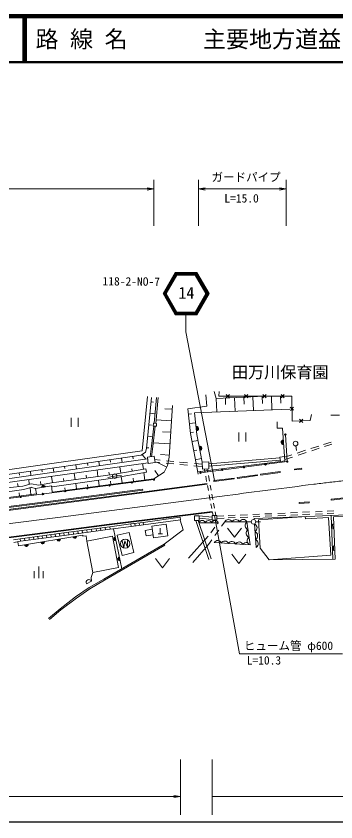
# Model space of a CAD drawing. Units: millimetres, scale not verified. Extents: x 40000 to 680000, y 20000 to 380000.
# Drawn here: x 176154 to 245606, y 205000 to 380000 of the extents above; entities that cross this region are included whole.
import ezdxf
from ezdxf.enums import TextEntityAlignment as Align

# ---------------------------------------------------------------- set-up
doc = ezdxf.new("R2010")
doc.units = ezdxf.units.MM
doc.header["$LTSCALE"] = 1000
for name, color, linetype, lineweight in [('M-BGD', 7, 'Continuous', 13), ('M-STR-HTXT', 7, 'Continuous', 13), ('M-STR-STR3', 7, 'Continuous', 13), ('M-STR-STRC', 7, 'Continuous', 13), ('M-TTL', 2, 'Continuous', 140), ('M-TTL-BAND', 7, 'Continuous', 25), ('M-TTL-LINE', 7, 'Continuous', 50), ('M-TTL-TXT', 7, 'Continuous', 13)]:
    doc.layers.add(name, color=color, linetype=linetype, lineweight=lineweight)
doc.styles.add('ＭＳ ゴシック', font='')
doc.styles.get('ＭＳ ゴシック').set_extended_font_data('MS Gothic')

# ---------------------------------------------------------------- blocks, each defined once
blk = doc.blocks.new('filled_dot')
at = {"color": 0, "linetype": 'Continuous', "lineweight": -2, "const_width": 1.25}
blk.add_lwpolyline([(-0.625, 0, 1), (0.625, 0, 1)], format="xyb", close=True, dxfattribs=at)
blk = doc.blocks.new('open_arrow')
at = {"color": 0, "linetype": 'Continuous', "lineweight": -2}
blk.add_lwpolyline([(7.5, 1.25), (0, 0), (7.5, -1.25)], dxfattribs=at)

msp = doc.modelspace()

# ---------------------------------------------------------------- linework, layer by layer
at = {"layer": 'M-BGD'}
for p, q in [((217371, 297735), (217590, 295313)), ((219194, 298497), (219576, 296919)), ((220186, 297461), (220220, 298498)), ((222519, 297810), (221811, 297104)), ((222518, 297103), (221812, 297811)), ((226478, 297802), (225769, 297097)), ((226476, 297095), (225771, 297804)), ((230436, 297795), (229728, 297089)), ((230435, 297088), (229729, 297796)), ((234395, 297787), (233686, 297082)), ((234393, 297080), (233688, 297789)), ((204696, 297371), (203557, 285611)), ((205546, 297182), (204489, 286079)), ((206003, 296170), (205454, 296222)), ((206680, 297201), (206174, 291567)), ((206979, 297174), (206473, 291545)), ((219576, 296919), (230082, 297442)), ((219606, 296920), (219717, 294051)), ((220186, 297461), (236020, 297431)), ((221604, 297020), (221657, 295640)), ((223601, 297119), (223714, 294205)), ((225599, 297219), (225656, 295739)), ((227597, 297318), (227711, 294359)), ((229594, 297418), (229655, 295837)), ((231595, 297439), (231708, 294514)), ((233597, 297435), (233654, 295936)), ((236020, 297431), (236125, 292038)), ((208436, 294719), (210038, 294626)), ((210086, 295462), (209432, 284196)), ((217590, 295313), (213481, 294686)), ((213481, 294686), (214027, 289352)), ((214921, 293866), (235632, 294665)), ((236433, 294388), (235712, 295081)), ((235726, 294374), (236419, 295095)), ((188127, 290788), (188127, 292788)), ((189627, 292788), (189627, 290788)), ((206359, 293624), (205217, 293733)), ((206543, 292325), (209893, 292130)), ((214242, 293614), (213597, 293548)), ((214921, 293866), (215411, 289117)), ((238444, 291766), (237713, 292448)), ((238419, 292473), (237738, 291741)), ((240032, 292177), (240308, 293491)), ((246364, 293327), (244475, 293327)), ((205533, 291192), (204981, 291244)), ((206078, 290969), (205541, 286576)), ((206377, 290947), (205838, 286538)), ((205992, 291580), (205948, 290979)), ((205948, 290979), (206635, 290928)), ((206679, 291530), (205992, 291580)), ((206635, 290928), (206679, 291530)), ((215145, 291696), (213801, 291558)), ((232883, 291870), (232884, 290494)), ((236125, 292038), (240032, 292177)), ((205795, 288655), (204744, 288755)), ((207977, 289738), (209748, 289635)), ((214709, 289641), (214004, 289569)), ((214027, 289352), (215662, 280509)), ((215411, 289117), (216593, 283128)), ((224526, 287603), (224526, 289603)), ((226026, 289603), (226026, 287603)), ((232884, 290494), (234029, 290495)), ((234029, 290495), (234417, 284348)), ((234631, 289123), (235054, 283243)), ((205938, 287352), (209603, 287139)), ((215664, 287835), (214352, 287592)), ((242899, 286943), (244617, 287497)), ((243140, 286495), (244747, 287014)), ((203557, 285611), (185945, 283118)), ((204230, 285301), (203324, 284609)), ((204489, 286079), (204230, 285301)), ((204993, 286220), (204507, 286267)), ((205541, 286576), (205238, 284276)), ((205838, 286538), (205546, 284318)), ((215382, 285749), (214716, 285625)), ((236919, 286661), (237039, 285671)), ((237196, 285102), (239038, 285696)), ((240182, 286066), (241887, 286616)), ((240346, 285593), (242010, 286130)), ((171914, 279203), (204705, 283831)), ((203324, 284609), (186002, 282117)), ((196651, 283127), (196578, 283639)), ((199187, 283053), (199052, 283995)), ((201601, 283831), (201527, 284351)), ((204311, 283776), (203545, 284779)), ((204655, 284196), (206137, 284399)), ((204842, 282833), (204655, 284196)), ((206137, 284399), (206324, 283036)), ((206237, 283669), (207475, 283551)), ((207518, 284756), (209458, 284643)), ((209432, 284196), (209040, 282369)), ((216439, 283910), (215079, 283659)), ((218004, 282747), (233445, 284085)), ((218023, 282247), (233518, 283589)), ((234417, 284348), (233428, 284203)), ((233428, 284203), (233562, 283284)), ((234552, 283428), (234417, 284348)), ((234437, 284211), (236064, 284736)), ((234511, 283709), (236162, 284242)), ((237386, 284638), (239127, 285200)), ((186002, 282117), (170978, 279967)), ((185945, 283118), (171920, 281145)), ((172029, 278361), (204821, 282989)), ((184334, 280956), (184205, 281860)), ((186751, 281719), (186679, 282215)), ((189285, 281655), (189154, 282571)), ((191701, 282422), (191629, 282927)), ((194236, 282354), (194103, 283283)), ((198687, 282123), (198874, 280747)), ((203638, 282822), (203801, 281621)), ((206324, 283036), (204842, 282833)), ((206307, 283160), (207392, 283057)), ((206731, 283120), (208869, 282032)), ((209040, 282369), (208302, 280919)), ((208727, 282929), (210389, 282771)), ((208786, 283426), (210390, 283273)), ((211672, 283151), (213344, 282991)), ((211688, 282647), (213346, 282489)), ((214750, 282355), (216630, 282175)), ((214922, 282841), (216610, 282679)), ((215571, 280998), (233562, 283284)), ((235054, 283243), (216193, 280825)), ((216593, 283128), (217987, 283181)), ((216650, 281629), (216593, 283128)), ((217987, 283181), (218044, 281682)), ((233562, 283284), (234552, 283428)), ((236629, 281624), (238159, 281795)), ((238159, 281795), (238181, 281596)), ((176910, 280319), (176840, 280806)), ((179383, 280257), (179255, 281152)), ((181800, 281015), (181730, 281506)), ((183834, 280027), (184022, 278646)), ((197161, 280443), (183835, 278620)), ((188785, 280726), (188976, 279323)), ((191364, 280314), (191453, 279662)), ((193736, 281425), (193930, 280001)), ((196318, 280988), (196407, 280339)), ((197065, 280018), (198057, 280140)), ((204305, 281710), (197161, 280443)), ((204439, 280939), (197166, 279678)), ((198058, 280138), (199051, 280254)), ((201273, 281662), (201338, 281184)), ((203921, 280849), (204128, 279249)), ((204439, 280939), (204305, 281710)), ((208302, 280919), (206070, 279501)), ((206310, 281284), (207048, 280122)), ((218044, 281682), (216650, 281629)), ((217035, 281644), (217162, 280968)), ((217330, 280075), (217540, 278961)), ((217641, 281667), (217757, 281052)), ((217915, 280210), (218137, 279031)), ((224182, 279811), (228573, 280394)), ((228600, 280196), (224208, 279613)), ((228573, 280394), (228600, 280196)), ((229249, 280488), (233495, 281100)), ((229277, 280290), (229249, 280488)), ((233524, 280902), (229277, 280290)), ((233495, 281100), (233524, 280902)), ((236651, 281425), (236629, 281624)), ((238181, 281596), (236651, 281425)), ((167525, 274326), (206095, 279351)), ((176478, 278463), (176566, 277812)), ((179414, 278434), (177583, 277929)), ((178883, 279328), (179019, 278325)), ((181119, 278135), (179414, 278434)), ((183835, 278620), (181119, 278135)), ((181459, 278941), (181558, 278214)), ((197166, 279678), (183960, 277758)), ((206070, 279501), (184009, 276638)), ((186420, 279566), (186499, 278985)), ((189117, 278508), (189271, 277321)), ((194048, 279225), (194212, 277962)), ((197069, 279993), (196084, 279821)), ((196618, 278984), (196709, 278286)), ((198990, 279995), (199170, 278605)), ((201553, 279671), (201649, 278927)), ((204001, 276683), (217634, 278459)), ((204021, 276535), (217662, 278311)), ((219098, 279118), (223490, 279672)), ((219123, 278920), (219098, 279118)), ((223515, 279473), (219123, 278920)), ((223490, 279672), (223515, 279473)), ((224208, 279613), (224182, 279811)), ((177583, 277929), (171193, 277197)), ((177802, 277174), (171290, 276262)), ((172770, 272595), (204001, 276683)), ((172789, 272446), (204021, 276535)), ((179552, 277674), (177802, 277174)), ((179181, 277568), (179376, 276082)), ((180383, 277375), (179515, 277598)), ((183811, 278004), (180383, 277375)), ((180383, 277375), (180551, 276236)), ((183602, 274659), (203628, 277247)), ((183627, 274461), (203654, 277049)), ((183893, 277371), (183811, 278004)), ((184009, 276638), (183893, 277371)), ((186718, 277566), (186792, 276999)), ((191677, 278209), (191750, 277643)), ((203628, 277247), (203654, 277049)), ((217714, 278036), (217915, 276970)), ((218307, 278130), (218515, 277022)), ((180551, 276236), (167511, 274527)), ((176808, 276436), (176897, 275757)), ((218095, 276013), (218306, 274889)), ((218675, 276176), (218898, 274990)), ((244581, 275053), (249531, 275621)), ((244603, 274854), (244581, 275053)), ((249553, 275423), (244603, 274854)), ((167785, 272630), (183602, 274659)), ((167811, 272432), (183627, 274461)), ((218465, 274046), (218654, 273044)), ((219048, 274193), (219248, 273131)), ((237609, 274339), (239773, 274516)), ((237625, 274140), (237609, 274339)), ((239790, 274317), (237625, 274140)), ((239773, 274516), (239790, 274317)), ((196399, 269648), (218770, 272427)), ((196418, 269499), (218798, 272279)), ((214919, 271478), (215882, 271478)), ((214919, 270478), (214919, 271478)), ((215882, 271478), (215882, 270478)), ((215882, 271478), (218740, 271190)), ((218740, 271510), (218740, 270531)), ((219740, 271510), (218740, 271510)), ((218813, 272198), (218942, 271510)), ((219396, 272344), (219553, 271510)), ((219740, 270532), (219740, 271510)), ((219740, 271399), (221271, 271468)), ((222191, 271509), (223713, 271578)), ((224841, 271629), (226403, 271699)), ((227538, 271750), (229021, 271817)), ((227627, 271254), (229121, 271321)), ((227843, 270899), (239265, 271339)), ((228790, 270570), (239265, 271339)), ((230197, 271870), (231693, 271937)), ((230220, 271371), (231668, 271436)), ((232966, 271995), (234612, 272069)), ((232973, 271495), (234736, 271574)), ((235765, 272121), (237268, 272189)), ((235786, 271621), (237320, 271691)), ((238373, 271738), (239983, 271811)), ((238381, 272239), (239901, 272307)), ((238985, 270799), (238947, 271315)), ((249936, 271788), (239265, 271339)), ((241155, 271863), (242734, 271934)), ((241166, 272364), (242627, 272430)), ((243737, 271980), (245142, 272043)), ((243745, 272481), (245148, 272544)), ((244554, 271561), (244973, 262076)), ((249936, 271441), (245069, 271236)), ((186447, 268378), (196399, 269648)), ((196493, 269088), (201078, 269707)), ((201078, 269707), (203736, 270045)), ((201078, 269707), (201148, 269162)), ((201964, 269820), (202033, 269274)), ((202850, 269932), (202919, 269387)), ((203736, 270045), (211798, 271163)), ((203736, 270045), (203805, 269499)), ((203812, 269500), (211874, 270619)), ((208752, 269641), (205637, 269224)), ((209088, 267125), (208752, 269641)), ((211793, 270523), (212403, 268395)), ((211798, 271163), (211874, 270619)), ((215882, 270478), (214919, 270478)), ((215159, 270478), (218025, 261951)), ((215686, 270478), (218499, 262110)), ((215859, 269965), (220041, 269942)), ((220041, 269942), (215859, 269965)), ((215882, 270976), (218740, 270688)), ((218740, 270531), (219740, 270532)), ((219740, 270898), (221327, 270970)), ((219893, 269742), (220041, 269942)), ((221460, 270158), (220773, 269207)), ((221460, 270158), (226295, 270182)), ((226295, 270182), (221460, 270158)), ((222221, 271010), (223762, 271079)), ((224839, 271128), (226491, 271202)), ((226295, 270182), (226957, 265142)), ((227214, 270159), (226300, 270140)), ((226300, 270140), (226957, 265142)), ((227861, 270648), (227843, 270899)), ((228295, 264618), (227928, 269719)), ((228295, 264618), (227928, 269719)), ((228214, 270169), (229214, 270169)), ((228790, 270570), (229146, 264472)), ((243975, 271073), (238985, 270799)), ((244523, 262943), (243975, 271073)), ((244875, 269671), (245138, 269682)), ((244918, 268718), (244876, 269668)), ((245069, 271236), (245473, 262082)), ((165994, 265794), (186447, 268378)), ((166013, 265645), (186466, 268229)), ((177049, 266481), (186541, 267770)), ((186466, 268229), (196418, 269499)), ((186540, 267770), (186614, 267225)), ((186541, 267770), (196493, 269088)), ((186542, 267770), (186614, 267225)), ((186614, 267225), (196565, 268543)), ((187537, 267902), (187609, 267356)), ((188532, 268033), (188605, 267488)), ((189527, 268165), (189600, 267620)), ((190523, 268297), (190595, 267752)), ((191518, 268429), (191590, 267884)), ((192513, 268561), (192585, 268015)), ((193508, 268692), (193580, 268147)), ((194503, 268824), (194575, 268279)), ((195498, 268956), (195570, 268411)), ((196493, 269088), (196565, 268543)), ((196567, 268543), (201152, 269162)), ((197310, 268643), (199089, 259989)), ((198119, 267249), (200720, 267865)), ((200720, 267865), (201758, 263487)), ((201148, 269162), (203805, 269499)), ((205729, 268540), (204214, 268310)), ((204214, 268310), (204394, 267123)), ((205637, 269224), (205973, 266709)), ((207476, 267546), (207476, 268796)), ((212403, 268395), (208298, 265322)), ((218438, 267780), (219344, 269002)), ((220156, 268354), (219303, 267174)), ((222094, 268820), (223594, 266820)), ((223594, 266820), (225094, 268820)), ((244917, 268721), (245180, 268732)), ((175591, 266240), (177049, 266481)), ((176661, 264932), (190650, 267273)), ((177041, 266479), (177131, 265937)), ((177057, 266482), (177131, 265937)), ((177131, 265937), (186614, 267225)), ((178005, 266611), (178079, 266066)), ((178953, 266739), (179027, 266194)), ((179902, 266868), (179976, 266323)), ((180850, 266997), (180924, 266452)), ((181799, 267126), (181873, 266581)), ((182747, 267254), (182821, 266709)), ((183695, 267383), (183769, 266838)), ((184644, 267512), (184718, 266967)), ((185592, 267641), (185666, 267096)), ((190650, 267273), (190666, 267019)), ((190666, 267019), (191391, 267123)), ((191391, 267123), (191530, 265991)), ((191530, 265991), (197075, 267054)), ((197075, 267054), (198379, 260249)), ((199157, 262870), (198119, 267249)), ((199558, 264573), (199783, 266012)), ((199783, 266012), (200352, 264672)), ((200352, 264672), (200378, 266086)), ((205887, 267350), (204394, 267123)), ((205973, 266709), (209088, 267125)), ((206976, 267546), (207976, 267546)), ((213606, 262291), (217883, 267032)), ((218658, 266281), (217923, 265264)), ((175681, 265697), (177131, 265937)), ((176500, 265833), (176661, 264932)), ((192834, 259186), (191530, 265991)), ((195212, 257743), (208298, 265322)), ((195363, 257484), (208448, 265063)), ((199187, 265938), (199558, 264573)), ((208448, 265063), (208298, 265322)), ((217923, 265264), (214510, 261347)), ((219165, 265650), (226957, 265142)), ((226957, 265142), (219165, 265650)), ((229146, 264472), (231104, 261920)), ((245076, 264920), (245347, 264932)), ((245119, 263952), (245077, 264902)), ((199157, 262870), (201758, 263487)), ((223028, 263118), (224528, 261118)), ((224528, 261118), (226028, 263118)), ((231104, 261920), (244523, 262943)), ((245118, 263970), (245389, 263982)), ((206437, 262184), (207937, 260184)), ((207937, 260184), (209437, 262184)), ((231104, 261920), (245473, 262082)), ((180062, 259452), (180062, 257952)), ((181062, 260452), (181062, 257952)), ((182062, 257952), (182062, 259452)), ((192834, 259186), (192431, 258058)), ((198379, 260249), (192834, 259186)), ((192525, 257276), (191429, 256734)), ((192028, 255878), (195212, 257743)), ((192189, 255625), (195363, 257484)), ((192431, 258058), (192525, 257276)), ((189067, 253847), (192028, 255878)), ((189243, 253605), (192189, 255625)), ((185703, 251264), (189067, 253847)), ((185891, 251030), (189243, 253605)), ((183205, 249165), (185703, 251264)), ((183398, 248935), (185891, 251030))]:
    msp.add_line(p, q, dxfattribs=at)
for centre, radius in [((234631, 289123), 150), ((236861, 287158), 500), ((225623, 282034), 150), ((230339, 282639), 150), ((235054, 283243), 150), ((197561, 280079), 500), ((216193, 280825), 150), ((220908, 281430), 150), ((201273, 278723), 150), ((206095, 279351), 150), ((186810, 276838), 150), ((191631, 277467), 150), ((196452, 278095), 150), ((177167, 275582), 150), ((181989, 276210), 150), ((227712, 270170), 500), ((199856, 265416), 1000)]:
    msp.add_circle(centre, radius, dxfattribs=at)
for centre, radius, start, end in [((215278, 290402), 500, 275.88917, 95.88917), ((215278, 290402), 500, 275.88917, 95.88917), ((215278, 290402), 450, 275.88917, 95.88917), ((215278, 290402), 400, 275.88917, 95.88917), ((215278, 290402), 350, 275.88917, 95.88917), ((215278, 290402), 300, 275.88917, 95.88917), ((215278, 290402), 250, 275.88917, 95.88917), ((215278, 290402), 200, 275.88917, 95.88917), ((215278, 290402), 150, 275.88917, 95.88917), ((215278, 290402), 100, 275.88917, 95.88917), ((215278, 290402), 50, 275.88917, 95.88917), ((234223, 287421), 500, 93.61945, 273.61945), ((234223, 287421), 500, 93.61945, 273.61945), ((234223, 287421), 450, 93.61945, 273.61945), ((234223, 287421), 400, 93.61945, 273.61945), ((234223, 287421), 350, 93.61945, 273.61945), ((234223, 287421), 300, 93.61945, 273.61945), ((234223, 287421), 250, 93.61945, 273.61945), ((234223, 287421), 200, 93.61945, 273.61945), ((234223, 287421), 150, 93.61945, 273.61945), ((234223, 287421), 100, 93.61945, 273.61945), ((234223, 287421), 50, 93.61945, 273.61945), ((216002, 286123), 500, 281.17134, 101.17134), ((216002, 286123), 500, 281.17134, 101.17134), ((216002, 286123), 450, 281.17134, 101.17134), ((216002, 286123), 400, 281.17134, 101.17134), ((216002, 286123), 350, 281.17134, 101.17134), ((216002, 286123), 300, 281.17134, 101.17134), ((216002, 286123), 250, 281.17134, 101.17134), ((216002, 286123), 200, 281.17134, 101.17134), ((216002, 286123), 150, 281.17134, 101.17134), ((216002, 286123), 100, 281.17134, 101.17134), ((216002, 286123), 50, 281.17134, 101.17134), ((182097, 277689), 400, 10.39348, 190.39348), ((182097, 277689), 400, 10.39348, 190.39348), ((182097, 277689), 350, 10.39348, 190.39348), ((182097, 277689), 300, 10.39348, 190.39348), ((182097, 277689), 250, 10.39348, 190.39348), ((182097, 277689), 200, 10.39348, 190.39348), ((182097, 277689), 150, 10.39348, 190.39348), ((182097, 277689), 100, 10.39348, 190.39348), ((182097, 277689), 50, 10.39348, 190.39348), ((216555, 269725), 736, 18.39103, 160.98726), ((217949, 269718), 736, 18.39103, 160.98726), ((219343, 269710), 736, 18.39103, 160.98726), ((222268, 269762), 899, 26.65301, 153.93006), ((223879, 269771), 899, 26.65301, 153.93006), ((225491, 269779), 899, 26.65301, 153.93006), ((226862, 269366), 956, 125.97631, 248.99989), ((227513, 268835), 977, 303.32965, 64.90903), ((227081, 267700), 956, 125.97631, 248.99989), ((227636, 267134), 977, 303.32965, 64.90903), ((185404, 266395), 400, 189.49888, 9.49888), ((185404, 266395), 400, 189.49888, 9.49888), ((185404, 266395), 350, 189.49888, 9.49888), ((185404, 266395), 300, 189.49888, 9.49888), ((185404, 266395), 250, 189.49888, 9.49888), ((185404, 266395), 200, 189.49888, 9.49888), ((185404, 266395), 150, 189.49888, 9.49888), ((185404, 266395), 100, 189.49888, 9.49888), ((185404, 266395), 50, 189.49888, 9.49888), ((188902, 266981), 400, 189.49888, 9.49888), ((188902, 266981), 400, 189.49888, 9.49888), ((188902, 266981), 350, 189.49888, 9.49888), ((188902, 266981), 300, 189.49888, 9.49888), ((188902, 266981), 250, 189.49888, 9.49888), ((188902, 266981), 200, 189.49888, 9.49888), ((188902, 266981), 150, 189.49888, 9.49888), ((188902, 266981), 100, 189.49888, 9.49888), ((188902, 266981), 50, 189.49888, 9.49888), ((197755, 266480), 400, 101.61658, 281.61658), ((197755, 266480), 400, 101.61658, 281.61658), ((197755, 266480), 350, 101.61658, 281.61658), ((197755, 266480), 300, 101.61658, 281.61658), ((197755, 266480), 250, 101.61658, 281.61658), ((197755, 266480), 200, 101.61658, 281.61658), ((197755, 266480), 150, 101.61658, 281.61658), ((197755, 266480), 100, 101.61658, 281.61658), ((197755, 266480), 50, 101.61658, 281.61658), ((219921, 265240), 860, 20.9999, 151.52973), ((227300, 266034), 956, 125.97631, 248.99989), ((227758, 265434), 977, 303.32965, 64.90903), ((178409, 265225), 400, 189.49888, 9.49888), ((178409, 265225), 400, 189.49888, 9.49888), ((178409, 265225), 350, 189.49888, 9.49888), ((178409, 265225), 300, 189.49888, 9.49888), ((178409, 265225), 250, 189.49888, 9.49888), ((178409, 265225), 200, 189.49888, 9.49888), ((178409, 265225), 150, 189.49888, 9.49888), ((178409, 265225), 100, 189.49888, 9.49888), ((178409, 265225), 50, 189.49888, 9.49888), ((181907, 265810), 400, 189.49888, 9.49888), ((181907, 265810), 400, 189.49888, 9.49888), ((181907, 265810), 350, 189.49888, 9.49888), ((181907, 265810), 300, 189.49888, 9.49888), ((181907, 265810), 250, 189.49888, 9.49888), ((181907, 265810), 200, 189.49888, 9.49888), ((181907, 265810), 150, 189.49888, 9.49888), ((181907, 265810), 100, 189.49888, 9.49888), ((181907, 265810), 50, 189.49888, 9.49888), ((221479, 265139), 860, 20.9999, 151.52973), ((223038, 265037), 860, 20.9999, 151.52973), ((224596, 264935), 860, 20.9999, 151.52973), ((226154, 264833), 860, 71.70392, 151.52973), ((198644, 262152), 400, 101.61658, 281.61658), ((198644, 262152), 400, 101.61658, 281.61658), ((198644, 262152), 350, 101.61658, 281.61658), ((198644, 262152), 300, 101.61658, 281.61658), ((198644, 262152), 250, 101.61658, 281.61658), ((198644, 262152), 200, 101.61658, 281.61658), ((198644, 262152), 150, 101.61658, 281.61658), ((198644, 262152), 100, 101.61658, 281.61658), ((198644, 262152), 50, 101.61658, 281.61658), ((191977, 257005), 612, 26.32573, 206.32573)]:
    msp.add_arc(centre, radius, start, end, dxfattribs=at)
at = {"layer": 'M-STR-STR3'}
for p, q in [((206072, 334464), (206069, 344464)), ((215735, 334467), (215732, 344467)), ((234837, 334473), (234834, 344473)), ((72847, 342426), (206070, 342464)), ((215733, 342467), (234835, 342473)), ((219231, 271510), (224685, 241498)), ((224685, 241498), (247023, 241505)), ((211889, 218515), (211892, 206504)), ((218755, 218517), (218759, 206506)), ((113985, 210486), (211891, 210515)), ((218758, 210517), (565684, 210617))]:
    msp.add_line(p, q, dxfattribs=at)
at = {"layer": 'M-STR-STRC'}
for p, q in [((210715, 324330), (208061, 319729)), ((210757, 324257), (208195, 319729)), ((210802, 324180), (208234, 319729)), ((210869, 324064), (208351, 319729)), ((210889, 324030), (208407, 319729)), ((210931, 323956), (208540, 319729)), ((210975, 323880), (208580, 319729)), ((211027, 323791), (208706, 319729)), ((210715, 324330), (215408, 324331)), ((210715, 324330), (211062, 323730)), ((210771, 324233), (215359, 324247)), ((210802, 324180), (215322, 324181)), ((210855, 324087), (215272, 324095)), ((210889, 324030), (215235, 324031)), ((210975, 323880), (215148, 323881)), ((210980, 323959), (215189, 323951)), ((211038, 323811), (215092, 323783)), ((215408, 324331), (215062, 323731)), ((215122, 323773), (217446, 319763)), ((215148, 323881), (217546, 319732)), ((215215, 323916), (217620, 319744)), ((215235, 324031), (217719, 319732)), ((215290, 324084), (217826, 319694)), ((215322, 324181), (217892, 319732)), ((215389, 324215), (217981, 319744)), ((215408, 324331), (218065, 319732)), ((211062, 323730), (208754, 319729)), ((211062, 323730), (215062, 323731)), ((215062, 323731), (217372, 319732)), ((208061, 319729), (208754, 319729)), ((210718, 315130), (208061, 319729)), ((208173, 319729), (210752, 315189)), ((210804, 315280), (208234, 319729)), ((208328, 319729), (210848, 315356)), ((210891, 315430), (208407, 319729)), ((208506, 319729), (210956, 315543)), ((210978, 315580), (208580, 319729)), ((208717, 319729), (211038, 315685)), ((211064, 315730), (208754, 319729)), ((215064, 315731), (217372, 319732)), ((217421, 319682), (215111, 315677)), ((215151, 315581), (217546, 319732)), ((215224, 315552), (217645, 319756)), ((215237, 315431), (217719, 319732)), ((217782, 319707), (215292, 315390)), ((215324, 315281), (217892, 319732)), ((217956, 319700), (215361, 315191)), ((215411, 315131), (218065, 319732)), ((218065, 319732), (217372, 319732)), ((210718, 315130), (211064, 315730)), ((215411, 315131), (210718, 315130)), ((210767, 315215), (215357, 315224)), ((215324, 315281), (210804, 315280)), ((210857, 315370), (215263, 315387)), ((215237, 315431), (210891, 315430)), ((210947, 315527), (215183, 315526)), ((215151, 315581), (210978, 315580)), ((211028, 315668), (215104, 315663)), ((215064, 315731), (211064, 315730)), ((213015, 315131), (213016, 311431)), ((215411, 315131), (215064, 315731)), ((213016, 311431), (219269, 279140))]:
    msp.add_line(p, q, dxfattribs=at)
at = {"layer": 'M-TTL'}
msp.add_line((680000, 380000), (40000, 380000), dxfattribs=at)
at = {"layer": 'M-TTL-BAND'}
msp.add_line((40000, 205000), (579000, 205000), dxfattribs=at)
at = {"layer": 'M-TTL-LINE'}
for p, q in [((177750, 380000), (177750, 370000)), ((178250, 380000), (178250, 370000)), ((40000, 370000), (680000, 370000))]:
    msp.add_line(p, q, dxfattribs=at)
at = {"layer": 'M-TTL-TXT', "color": 2}
for p, q in [((185825, 271202), (222026, 275897)), ((173726, 269661), (185825, 271202))]:
    msp.add_line(p, q, dxfattribs=at)
msp.add_open_spline([(222026, 275897), (228278, 276719), (234531, 277541), (240790, 278316), (241833, 278445), (242876, 278573), (243920, 278700), (244963, 278826), (246007, 278951), (247051, 279074), (248094, 279197), (249138, 279318), (250183, 279438), (252487, 279701), (254792, 279955), (257098, 280198), (259404, 280441), (261711, 280673), (264020, 280888), (266329, 281103), (268639, 281300), (270950, 281497)], degree=3, knots=[0, 0, 0, 0, 1, 1, 1, 2, 2, 2, 3, 3, 3, 4, 4, 4, 5, 5, 5, 6, 6, 6, 7, 7, 7, 7], dxfattribs=at)

# ---------------------------------------------------------------- block references
at = {"layer": 'M-STR-STR3', "xscale": 193, "yscale": 193, "rotation": 180}
for p in [(206070, 342464), (234835, 342473), (211891, 210515)]:
    msp.add_blockref('open_arrow', p, dxfattribs=at)
at = {"layer": 'M-STR-STR3', "xscale": 193, "yscale": 193}
msp.add_blockref('open_arrow', (215733, 342467), dxfattribs=at)
at = {"layer": 'M-STR-STRC', "xscale": 160, "yscale": 160, "rotation": 101}
msp.add_blockref('filled_dot', (219269, 279140), dxfattribs=at)

# ---------------------------------------------------------------- texts
at = {"layer": 'M-STR-HTXT', "style": 'ＭＳ ゴシック'}
msp.add_text('田万川保育園', height=2566, dxfattribs=at).set_placement((223028, 302660), align=Align.MIDDLE_LEFT)
at = {"layer": 'M-STR-STR3', "style": 'ＭＳ ゴシック'}
for s, p in [('ガードパイプ', (218601, 343542)), ('L=15.0', (221381, 338970)), ('ヒューム管 φ600', (225625, 241786)), ('L=10.3', (226237, 238624))]:
    msp.add_text(s, height=1833, dxfattribs=at).set_placement(p, align=Align.BOTTOM_LEFT)
at = {"layer": 'M-STR-STRC', "style": 'ＭＳ ゴシック'}
msp.add_text('118-2-NO-7', height=1833, rotation=359.472, dxfattribs=at).set_placement((194915, 320976), align=Align.BOTTOM_LEFT)
msp.add_text('14', height=2566, dxfattribs=at).set_placement((211384, 317839), align=Align.BOTTOM_LEFT)
at = {"layer": 'M-TTL-TXT', "style": 'ＭＳ ゴシック'}
for s, p in [('路 線 名', (180380, 375000)), ('主要地方道益田阿武線', (216734, 375000))]:
    msp.add_text(s, height=3666, dxfattribs=at).set_placement(p, align=Align.MIDDLE_LEFT)

doc.saveas('drawing.dxf')
